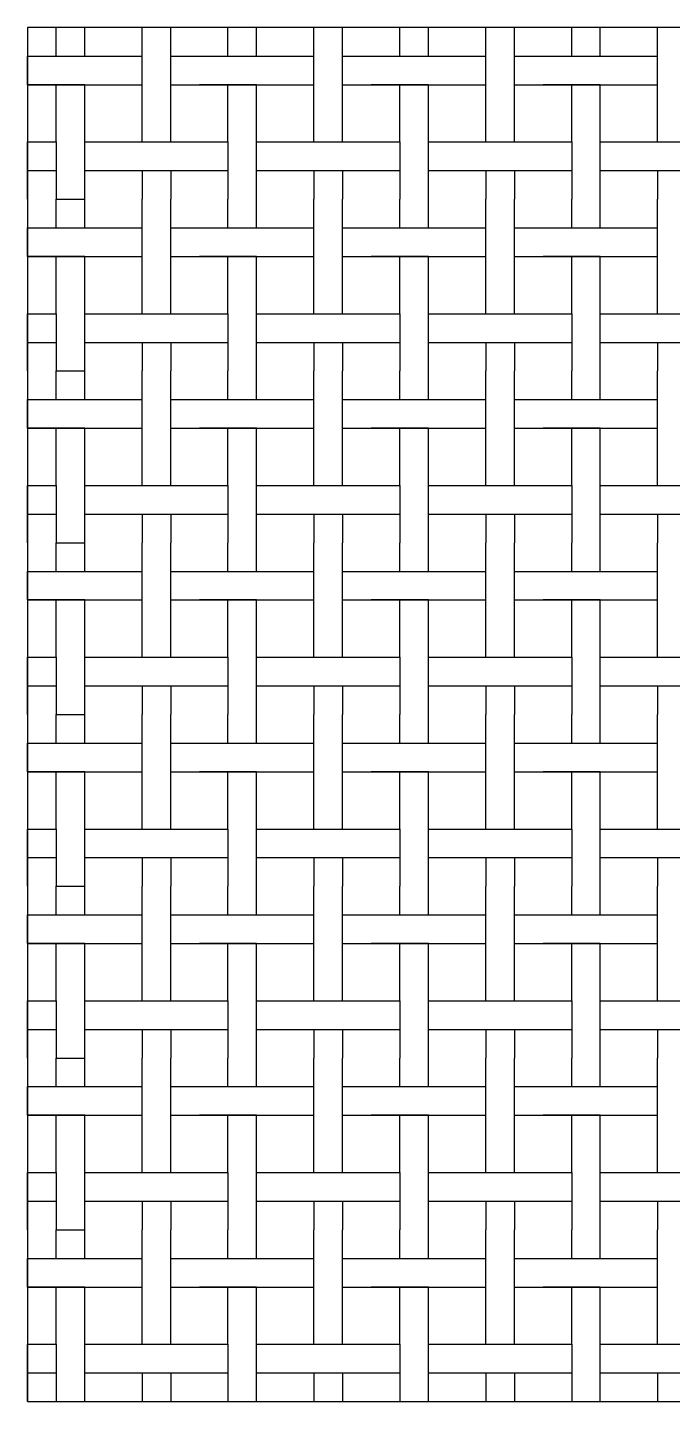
# Model space of a CAD drawing. Header units: inches. Extents: x 4.38 to 10.38, y 4.88 to 10.88.
# Drawn here: x 4.38 to 7.19, y 4.88 to 10.88 of the extents above; entities that cross this region are included whole.
import ezdxf

# ---------------------------------------------------------------- set-up
doc = ezdxf.new("R2010")
doc.units = ezdxf.units.IN
doc.header["$MEASUREMENT"] = 0
doc.layers.add('輪廓線', color=1, linetype='Continuous')

msp = doc.modelspace()

# ---------------------------------------------------------------- linework, layer by layer
at = {"layer": '輪廓線'}
for p, q in [((4.5, 10.75), (4.5, 10.875)), ((4.5, 10.75), (4.5, 10.875)), ((4.5, 10.75), (4.5, 10.875)), ((4.625, 10.75), (4.625, 10.875)), ((4.625, 10.75), (4.625, 10.875)), ((4.625, 10.75), (4.625, 10.875)), ((4.875, 10.375), (4.875, 10.875)), ((4.875, 10.375), (4.875, 10.875)), ((4.875, 10.375), (4.875, 10.875)), ((5, 10.375), (5, 10.875)), ((5, 10.375), (5, 10.875)), ((5, 10.375), (5, 10.875)), ((5.25, 10.75), (5.25, 10.875)), ((5.375, 10.75), (5.375, 10.875)), ((5.625, 10.375), (5.625, 10.875)), ((5.75, 10.375), (5.75, 10.875)), ((6, 10.75), (6, 10.875)), ((6.125, 10.75), (6.125, 10.875)), ((6.375, 10.375), (6.375, 10.875)), ((6.5, 10.375), (6.5, 10.875)), ((6.75, 10.75), (6.75, 10.875)), ((6.875, 10.75), (6.875, 10.875)), ((7.125, 10.375), (7.125, 10.875)), ((4.375, 10.625), (4.375, 10.75)), ((4.375, 10.75), (4.875, 10.75)), ((4.375, 10.75), (4.875, 10.75)), ((4.375, 10.75), (4.875, 10.75)), ((5, 10.75), (5.125, 10.75)), ((5, 10.75), (5.125, 10.75)), ((5, 10.75), (5.125, 10.75)), ((5.125, 10.75), (5.625, 10.75)), ((5.75, 10.75), (5.875, 10.75)), ((5.875, 10.75), (6.375, 10.75)), ((6.5, 10.75), (6.625, 10.75)), ((6.625, 10.75), (7.125, 10.75)), ((4.625, 10.625), (4.375, 10.625)), ((4.375, 10.625), (4.75, 10.625)), ((4.625, 10.625), (4.375, 10.625)), ((4.375, 10.625), (4.75, 10.625)), ((4.625, 10.625), (4.375, 10.625)), ((4.375, 10.625), (4.75, 10.625)), ((4.5, 10.375), (4.5, 10.625)), ((4.5, 10.375), (4.5, 10.625)), ((4.5, 10.375), (4.5, 10.625)), ((4.625, 10.125), (4.625, 10.625)), ((4.625, 10.125), (4.625, 10.625)), ((4.625, 10.125), (4.625, 10.625)), ((4.75, 10.625), (4.875, 10.625)), ((4.75, 10.625), (4.875, 10.625)), ((4.75, 10.625), (4.875, 10.625)), ((5, 10.625), (5.125, 10.625)), ((5, 10.625), (5.125, 10.625)), ((5, 10.625), (5.125, 10.625)), ((5.375, 10.625), (5.125, 10.625)), ((5.125, 10.625), (5.5, 10.625)), ((5.25, 10.375), (5.25, 10.625)), ((5.375, 10.125), (5.375, 10.625)), ((5.5, 10.625), (5.625, 10.625)), ((5.75, 10.625), (5.875, 10.625)), ((6.125, 10.625), (5.875, 10.625)), ((5.875, 10.625), (6.25, 10.625)), ((6, 10.375), (6, 10.625)), ((6.125, 10.125), (6.125, 10.625)), ((6.25, 10.625), (6.375, 10.625)), ((6.5, 10.625), (6.625, 10.625)), ((6.875, 10.625), (6.625, 10.625)), ((6.625, 10.625), (7, 10.625)), ((6.75, 10.375), (6.75, 10.625)), ((6.875, 10.125), (6.875, 10.625)), ((7, 10.625), (7.125, 10.625)), ((4.375, 10.25), (4.375, 10.375)), ((4.375, 10.375), (4.5, 10.375)), ((4.375, 10.375), (4.5, 10.375)), ((4.375, 10.375), (4.5, 10.375)), ((4.5, 10.375), (4.5, 10.125)), ((4.5, 10.375), (4.5, 10.125)), ((4.5, 10.375), (4.5, 10.125)), ((4.625, 10.375), (4.875, 10.375)), ((4.625, 10.375), (4.875, 10.375)), ((4.625, 10.375), (4.875, 10.375)), ((4.875, 10.375), (5, 10.375)), ((4.875, 10.375), (5, 10.375)), ((4.875, 10.375), (5, 10.375)), ((5, 10.375), (5.125, 10.375)), ((5, 10.375), (5.125, 10.375)), ((5, 10.375), (5.125, 10.375)), ((5.125, 10.375), (5.25, 10.375)), ((5.25, 10.375), (5.25, 10.125)), ((5.375, 10.375), (5.625, 10.375)), ((5.625, 10.375), (5.75, 10.375)), ((5.75, 10.375), (5.875, 10.375)), ((5.875, 10.375), (6, 10.375)), ((6, 10.375), (6, 10.125)), ((6.125, 10.375), (6.375, 10.375)), ((6.375, 10.375), (6.5, 10.375)), ((6.5, 10.375), (6.625, 10.375)), ((6.625, 10.375), (6.75, 10.375)), ((6.75, 10.375), (6.75, 10.125)), ((6.875, 10.375), (7.125, 10.375)), ((7.125, 10.375), (7.25, 10.375)), ((4.375, 10.125), (4.375, 10.25)), ((4.375, 10.25), (4.5, 10.25)), ((4.375, 10.25), (4.5, 10.25)), ((4.375, 10.25), (4.5, 10.25)), ((4.5, 10.25), (4.5, 10.125)), ((4.5, 10.25), (4.5, 10.125)), ((4.5, 10.25), (4.5, 10.125)), ((4.625, 10.25), (4.875, 10.25)), ((4.625, 10.25), (4.875, 10.25)), ((4.625, 10.25), (4.875, 10.25)), ((4.875, 10.25), (5.125, 10.25)), ((4.875, 10.25), (4.875, 10.125)), ((4.875, 10.25), (5.125, 10.25)), ((4.875, 10.25), (4.875, 10.125)), ((4.875, 10.25), (5.125, 10.25)), ((4.875, 10.25), (4.875, 10.125)), ((5, 10.25), (5, 10.125)), ((5, 10.25), (5, 10.125)), ((5, 10.25), (5, 10.125)), ((5.125, 10.25), (5.25, 10.25)), ((5.25, 10.25), (5.25, 10.125)), ((5.375, 10.25), (5.625, 10.25)), ((5.625, 10.25), (5.875, 10.25)), ((5.625, 10.25), (5.625, 10.125)), ((5.75, 10.25), (5.75, 10.125)), ((5.875, 10.25), (6, 10.25)), ((6, 10.25), (6, 10.125)), ((6.125, 10.25), (6.375, 10.25)), ((6.375, 10.25), (6.625, 10.25)), ((6.375, 10.25), (6.375, 10.125)), ((6.5, 10.25), (6.5, 10.125)), ((6.625, 10.25), (6.75, 10.25)), ((6.75, 10.25), (6.75, 10.125)), ((6.875, 10.25), (7.125, 10.25)), ((7.125, 10.25), (7.375, 10.25)), ((7.125, 10.25), (7.125, 10.125)), ((4.5, 10), (4.5, 10.125)), ((4.5, 10), (4.5, 10.125)), ((4.5, 10), (4.5, 10.125)), ((4.5, 10.125), (4.625, 10.125)), ((4.625, 10), (4.625, 10.125)), ((4.625, 10), (4.625, 10.125)), ((4.625, 10), (4.625, 10.125)), ((4.875, 9.625), (4.875, 10.125)), ((4.875, 9.625), (4.875, 10.125)), ((4.875, 9.625), (4.875, 10.125)), ((5, 9.625), (5, 10.125)), ((5, 9.625), (5, 10.125)), ((5, 9.625), (5, 10.125)), ((5.25, 10), (5.25, 10.125)), ((5.375, 10), (5.375, 10.125)), ((5.625, 9.625), (5.625, 10.125)), ((5.75, 9.625), (5.75, 10.125)), ((6, 10), (6, 10.125)), ((6.125, 10), (6.125, 10.125)), ((6.375, 9.625), (6.375, 10.125)), ((6.5, 9.625), (6.5, 10.125)), ((6.75, 10), (6.75, 10.125)), ((6.875, 10), (6.875, 10.125)), ((7.125, 9.625), (7.125, 10.125)), ((4.375, 9.875), (4.375, 10)), ((4.375, 10), (4.875, 10)), ((4.375, 10), (4.875, 10)), ((4.375, 10), (4.875, 10)), ((5, 10), (5.125, 10)), ((5, 10), (5.125, 10)), ((5, 10), (5.125, 10)), ((5.125, 10), (5.625, 10)), ((5.75, 10), (5.875, 10)), ((5.875, 10), (6.375, 10)), ((6.5, 10), (6.625, 10)), ((6.625, 10), (7.125, 10)), ((4.625, 9.875), (4.375, 9.875)), ((4.375, 9.875), (4.75, 9.875)), ((4.625, 9.875), (4.375, 9.875)), ((4.375, 9.875), (4.75, 9.875)), ((4.625, 9.875), (4.375, 9.875)), ((4.375, 9.875), (4.75, 9.875)), ((4.5, 9.625), (4.5, 9.875)), ((4.5, 9.625), (4.5, 9.875)), ((4.5, 9.625), (4.5, 9.875)), ((4.625, 9.375), (4.625, 9.875)), ((4.625, 9.375), (4.625, 9.875)), ((4.625, 9.375), (4.625, 9.875)), ((4.75, 9.875), (4.875, 9.875)), ((4.75, 9.875), (4.875, 9.875)), ((4.75, 9.875), (4.875, 9.875)), ((5, 9.875), (5.125, 9.875)), ((5, 9.875), (5.125, 9.875)), ((5, 9.875), (5.125, 9.875)), ((5.375, 9.875), (5.125, 9.875)), ((5.125, 9.875), (5.5, 9.875)), ((5.25, 9.625), (5.25, 9.875)), ((5.375, 9.375), (5.375, 9.875)), ((5.5, 9.875), (5.625, 9.875)), ((5.75, 9.875), (5.875, 9.875)), ((6.125, 9.875), (5.875, 9.875)), ((5.875, 9.875), (6.25, 9.875)), ((6, 9.625), (6, 9.875)), ((6.125, 9.375), (6.125, 9.875)), ((6.25, 9.875), (6.375, 9.875)), ((6.5, 9.875), (6.625, 9.875)), ((6.875, 9.875), (6.625, 9.875)), ((6.625, 9.875), (7, 9.875)), ((6.75, 9.625), (6.75, 9.875)), ((6.875, 9.375), (6.875, 9.875)), ((7, 9.875), (7.125, 9.875)), ((4.375, 9.5), (4.375, 9.625)), ((4.375, 9.625), (4.5, 9.625)), ((4.375, 9.625), (4.5, 9.625)), ((4.375, 9.625), (4.5, 9.625)), ((4.5, 9.625), (4.5, 9.375)), ((4.5, 9.625), (4.5, 9.375)), ((4.5, 9.625), (4.5, 9.375)), ((4.625, 9.625), (4.875, 9.625)), ((4.625, 9.625), (4.875, 9.625)), ((4.625, 9.625), (4.875, 9.625)), ((4.875, 9.625), (5, 9.625)), ((4.875, 9.625), (5, 9.625)), ((4.875, 9.625), (5, 9.625)), ((5, 9.625), (5.125, 9.625)), ((5, 9.625), (5.125, 9.625)), ((5, 9.625), (5.125, 9.625)), ((5.125, 9.625), (5.25, 9.625)), ((5.25, 9.625), (5.25, 9.375)), ((5.375, 9.625), (5.625, 9.625)), ((5.625, 9.625), (5.75, 9.625)), ((5.75, 9.625), (5.875, 9.625)), ((5.875, 9.625), (6, 9.625)), ((6, 9.625), (6, 9.375)), ((6.125, 9.625), (6.375, 9.625)), ((6.375, 9.625), (6.5, 9.625)), ((6.5, 9.625), (6.625, 9.625)), ((6.625, 9.625), (6.75, 9.625)), ((6.75, 9.625), (6.75, 9.375)), ((6.875, 9.625), (7.125, 9.625)), ((7.125, 9.625), (7.25, 9.625)), ((4.375, 9.375), (4.375, 9.5)), ((4.375, 9.5), (4.5, 9.5)), ((4.375, 9.5), (4.5, 9.5)), ((4.375, 9.5), (4.5, 9.5)), ((4.5, 9.5), (4.5, 9.375)), ((4.5, 9.5), (4.5, 9.375)), ((4.5, 9.5), (4.5, 9.375)), ((4.625, 9.5), (4.875, 9.5)), ((4.625, 9.5), (4.875, 9.5)), ((4.625, 9.5), (4.875, 9.5)), ((4.875, 9.5), (5.125, 9.5)), ((4.875, 9.5), (4.875, 9.375)), ((4.875, 9.5), (5.125, 9.5)), ((4.875, 9.5), (4.875, 9.375)), ((4.875, 9.5), (5.125, 9.5)), ((4.875, 9.5), (4.875, 9.375)), ((5, 9.5), (5, 9.375)), ((5, 9.5), (5, 9.375)), ((5, 9.5), (5, 9.375)), ((5.125, 9.5), (5.25, 9.5)), ((5.25, 9.5), (5.25, 9.375)), ((5.375, 9.5), (5.625, 9.5)), ((5.625, 9.5), (5.875, 9.5)), ((5.625, 9.5), (5.625, 9.375)), ((5.75, 9.5), (5.75, 9.375)), ((5.875, 9.5), (6, 9.5)), ((6, 9.5), (6, 9.375)), ((6.125, 9.5), (6.375, 9.5)), ((6.375, 9.5), (6.625, 9.5)), ((6.375, 9.5), (6.375, 9.375)), ((6.5, 9.5), (6.5, 9.375)), ((6.625, 9.5), (6.75, 9.5)), ((6.75, 9.5), (6.75, 9.375)), ((6.875, 9.5), (7.125, 9.5)), ((7.125, 9.5), (7.375, 9.5)), ((7.125, 9.5), (7.125, 9.375)), ((4.5, 9.25), (4.5, 9.375)), ((4.5, 9.25), (4.5, 9.375)), ((4.5, 9.25), (4.5, 9.375)), ((4.5, 9.375), (4.625, 9.375)), ((4.625, 9.25), (4.625, 9.375)), ((4.625, 9.25), (4.625, 9.375)), ((4.625, 9.25), (4.625, 9.375)), ((4.875, 8.875), (4.875, 9.375)), ((4.875, 8.875), (4.875, 9.375)), ((4.875, 8.875), (4.875, 9.375)), ((5, 8.875), (5, 9.375)), ((5, 8.875), (5, 9.375)), ((5, 8.875), (5, 9.375)), ((5.25, 9.25), (5.25, 9.375)), ((5.375, 9.25), (5.375, 9.375)), ((5.625, 8.875), (5.625, 9.375)), ((5.75, 8.875), (5.75, 9.375)), ((6, 9.25), (6, 9.375)), ((6.125, 9.25), (6.125, 9.375)), ((6.375, 8.875), (6.375, 9.375)), ((6.5, 8.875), (6.5, 9.375)), ((6.75, 9.25), (6.75, 9.375)), ((6.875, 9.25), (6.875, 9.375)), ((7.125, 8.875), (7.125, 9.375)), ((4.375, 9.125), (4.375, 9.25)), ((4.375, 9.25), (4.875, 9.25)), ((4.375, 9.25), (4.875, 9.25)), ((4.375, 9.25), (4.875, 9.25)), ((5, 9.25), (5.125, 9.25)), ((5, 9.25), (5.125, 9.25)), ((5, 9.25), (5.125, 9.25)), ((5.125, 9.25), (5.625, 9.25)), ((5.75, 9.25), (5.875, 9.25)), ((5.875, 9.25), (6.375, 9.25)), ((6.5, 9.25), (6.625, 9.25)), ((6.625, 9.25), (7.125, 9.25)), ((4.625, 9.125), (4.375, 9.125)), ((4.375, 9.125), (4.75, 9.125)), ((4.625, 9.125), (4.375, 9.125)), ((4.375, 9.125), (4.75, 9.125)), ((4.625, 9.125), (4.375, 9.125)), ((4.375, 9.125), (4.75, 9.125)), ((4.5, 8.875), (4.5, 9.125)), ((4.5, 8.875), (4.5, 9.125)), ((4.5, 8.875), (4.5, 9.125)), ((4.625, 8.625), (4.625, 9.125)), ((4.625, 8.625), (4.625, 9.125)), ((4.625, 8.625), (4.625, 9.125)), ((4.75, 9.125), (4.875, 9.125)), ((4.75, 9.125), (4.875, 9.125)), ((4.75, 9.125), (4.875, 9.125)), ((5, 9.125), (5.125, 9.125)), ((5, 9.125), (5.125, 9.125)), ((5, 9.125), (5.125, 9.125)), ((5.375, 9.125), (5.125, 9.125)), ((5.125, 9.125), (5.5, 9.125)), ((5.25, 8.875), (5.25, 9.125)), ((5.375, 8.625), (5.375, 9.125)), ((5.5, 9.125), (5.625, 9.125)), ((5.75, 9.125), (5.875, 9.125)), ((6.125, 9.125), (5.875, 9.125)), ((5.875, 9.125), (6.25, 9.125)), ((6, 8.875), (6, 9.125)), ((6.125, 8.625), (6.125, 9.125)), ((6.25, 9.125), (6.375, 9.125)), ((6.5, 9.125), (6.625, 9.125)), ((6.875, 9.125), (6.625, 9.125)), ((6.625, 9.125), (7, 9.125)), ((6.75, 8.875), (6.75, 9.125)), ((6.875, 8.625), (6.875, 9.125)), ((7, 9.125), (7.125, 9.125)), ((4.375, 8.75), (4.375, 8.875)), ((4.375, 8.875), (4.5, 8.875)), ((4.375, 8.875), (4.5, 8.875)), ((4.375, 8.875), (4.5, 8.875)), ((4.5, 8.875), (4.5, 8.625)), ((4.5, 8.875), (4.5, 8.625)), ((4.5, 8.875), (4.5, 8.625)), ((4.625, 8.875), (4.875, 8.875)), ((4.625, 8.875), (4.875, 8.875)), ((4.625, 8.875), (4.875, 8.875)), ((4.875, 8.875), (5, 8.875)), ((4.875, 8.875), (5, 8.875)), ((4.875, 8.875), (5, 8.875)), ((5, 8.875), (5.125, 8.875)), ((5, 8.875), (5.125, 8.875)), ((5, 8.875), (5.125, 8.875)), ((5.125, 8.875), (5.25, 8.875)), ((5.25, 8.875), (5.25, 8.625)), ((5.375, 8.875), (5.625, 8.875)), ((5.625, 8.875), (5.75, 8.875)), ((5.75, 8.875), (5.875, 8.875)), ((5.875, 8.875), (6, 8.875)), ((6, 8.875), (6, 8.625)), ((6.125, 8.875), (6.375, 8.875)), ((6.375, 8.875), (6.5, 8.875)), ((6.5, 8.875), (6.625, 8.875)), ((6.625, 8.875), (6.75, 8.875)), ((6.75, 8.875), (6.75, 8.625)), ((6.875, 8.875), (7.125, 8.875)), ((7.125, 8.875), (7.25, 8.875)), ((4.375, 8.625), (4.375, 8.75)), ((4.375, 8.75), (4.5, 8.75)), ((4.375, 8.75), (4.5, 8.75)), ((4.375, 8.75), (4.5, 8.75)), ((4.5, 8.75), (4.5, 8.625)), ((4.5, 8.75), (4.5, 8.625)), ((4.5, 8.75), (4.5, 8.625)), ((4.625, 8.75), (4.875, 8.75)), ((4.625, 8.75), (4.875, 8.75)), ((4.625, 8.75), (4.875, 8.75)), ((4.875, 8.75), (5.125, 8.75)), ((4.875, 8.75), (4.875, 8.625)), ((4.875, 8.75), (5.125, 8.75)), ((4.875, 8.75), (4.875, 8.625)), ((4.875, 8.75), (5.125, 8.75)), ((4.875, 8.75), (4.875, 8.625)), ((5, 8.75), (5, 8.625)), ((5, 8.75), (5, 8.625)), ((5, 8.75), (5, 8.625)), ((5.125, 8.75), (5.25, 8.75)), ((5.25, 8.75), (5.25, 8.625)), ((5.375, 8.75), (5.625, 8.75)), ((5.625, 8.75), (5.875, 8.75)), ((5.625, 8.75), (5.625, 8.625)), ((5.75, 8.75), (5.75, 8.625)), ((5.875, 8.75), (6, 8.75)), ((6, 8.75), (6, 8.625)), ((6.125, 8.75), (6.375, 8.75)), ((6.375, 8.75), (6.625, 8.75)), ((6.375, 8.75), (6.375, 8.625)), ((6.5, 8.75), (6.5, 8.625)), ((6.625, 8.75), (6.75, 8.75)), ((6.75, 8.75), (6.75, 8.625)), ((6.875, 8.75), (7.125, 8.75)), ((7.125, 8.75), (7.375, 8.75)), ((7.125, 8.75), (7.125, 8.625)), ((4.5, 8.5), (4.5, 8.625)), ((4.5, 8.5), (4.5, 8.625)), ((4.5, 8.5), (4.5, 8.625)), ((4.5, 8.625), (4.625, 8.625)), ((4.625, 8.5), (4.625, 8.625)), ((4.625, 8.5), (4.625, 8.625)), ((4.625, 8.5), (4.625, 8.625)), ((4.875, 8.125), (4.875, 8.625)), ((4.875, 8.125), (4.875, 8.625)), ((4.875, 8.125), (4.875, 8.625)), ((5, 8.125), (5, 8.625)), ((5, 8.125), (5, 8.625)), ((5, 8.125), (5, 8.625)), ((5.25, 8.5), (5.25, 8.625)), ((5.375, 8.5), (5.375, 8.625)), ((5.625, 8.125), (5.625, 8.625)), ((5.75, 8.125), (5.75, 8.625)), ((6, 8.5), (6, 8.625)), ((6.125, 8.5), (6.125, 8.625)), ((6.375, 8.125), (6.375, 8.625)), ((6.5, 8.125), (6.5, 8.625)), ((6.75, 8.5), (6.75, 8.625)), ((6.875, 8.5), (6.875, 8.625)), ((7.125, 8.125), (7.125, 8.625)), ((4.375, 8.375), (4.375, 8.5)), ((4.375, 8.5), (4.875, 8.5)), ((4.375, 8.5), (4.875, 8.5)), ((4.375, 8.5), (4.875, 8.5)), ((5, 8.5), (5.125, 8.5)), ((5, 8.5), (5.125, 8.5)), ((5, 8.5), (5.125, 8.5)), ((5.125, 8.5), (5.625, 8.5)), ((5.75, 8.5), (5.875, 8.5)), ((5.875, 8.5), (6.375, 8.5)), ((6.5, 8.5), (6.625, 8.5)), ((6.625, 8.5), (7.125, 8.5)), ((4.625, 8.375), (4.375, 8.375)), ((4.375, 8.375), (4.75, 8.375)), ((4.625, 8.375), (4.375, 8.375)), ((4.375, 8.375), (4.75, 8.375)), ((4.625, 8.375), (4.375, 8.375)), ((4.375, 8.375), (4.75, 8.375)), ((4.5, 8.125), (4.5, 8.375)), ((4.5, 8.125), (4.5, 8.375)), ((4.5, 8.125), (4.5, 8.375)), ((4.625, 7.875), (4.625, 8.375)), ((4.625, 7.875), (4.625, 8.375)), ((4.625, 7.875), (4.625, 8.375)), ((4.75, 8.375), (4.875, 8.375)), ((4.75, 8.375), (4.875, 8.375)), ((4.75, 8.375), (4.875, 8.375)), ((5, 8.375), (5.125, 8.375)), ((5, 8.375), (5.125, 8.375)), ((5, 8.375), (5.125, 8.375)), ((5.375, 8.375), (5.125, 8.375)), ((5.125, 8.375), (5.5, 8.375)), ((5.25, 8.125), (5.25, 8.375)), ((5.375, 7.875), (5.375, 8.375)), ((5.5, 8.375), (5.625, 8.375)), ((5.75, 8.375), (5.875, 8.375)), ((6.125, 8.375), (5.875, 8.375)), ((5.875, 8.375), (6.25, 8.375)), ((6, 8.125), (6, 8.375)), ((6.125, 7.875), (6.125, 8.375)), ((6.25, 8.375), (6.375, 8.375)), ((6.5, 8.375), (6.625, 8.375)), ((6.875, 8.375), (6.625, 8.375)), ((6.625, 8.375), (7, 8.375)), ((6.75, 8.125), (6.75, 8.375)), ((6.875, 7.875), (6.875, 8.375)), ((7, 8.375), (7.125, 8.375)), ((4.375, 8), (4.375, 8.125)), ((4.375, 8.125), (4.5, 8.125)), ((4.375, 8.125), (4.5, 8.125)), ((4.375, 8.125), (4.5, 8.125)), ((4.5, 8.125), (4.5, 7.875)), ((4.5, 8.125), (4.5, 7.875)), ((4.5, 8.125), (4.5, 7.875)), ((4.625, 8.125), (4.875, 8.125)), ((4.625, 8.125), (4.875, 8.125)), ((4.625, 8.125), (4.875, 8.125)), ((4.875, 8.125), (5, 8.125)), ((4.875, 8.125), (5, 8.125)), ((4.875, 8.125), (5, 8.125)), ((5, 8.125), (5.125, 8.125)), ((5, 8.125), (5.125, 8.125)), ((5, 8.125), (5.125, 8.125)), ((5.125, 8.125), (5.25, 8.125)), ((5.25, 8.125), (5.25, 7.875)), ((5.375, 8.125), (5.625, 8.125)), ((5.625, 8.125), (5.75, 8.125)), ((5.75, 8.125), (5.875, 8.125)), ((5.875, 8.125), (6, 8.125)), ((6, 8.125), (6, 7.875)), ((6.125, 8.125), (6.375, 8.125)), ((6.375, 8.125), (6.5, 8.125)), ((6.5, 8.125), (6.625, 8.125)), ((6.625, 8.125), (6.75, 8.125)), ((6.75, 8.125), (6.75, 7.875)), ((6.875, 8.125), (7.125, 8.125)), ((7.125, 8.125), (7.25, 8.125)), ((4.375, 7.875), (4.375, 8)), ((4.375, 8), (4.5, 8)), ((4.375, 8), (4.5, 8)), ((4.375, 8), (4.5, 8)), ((4.5, 8), (4.5, 7.875)), ((4.5, 8), (4.5, 7.875)), ((4.5, 8), (4.5, 7.875)), ((4.625, 8), (4.875, 8)), ((4.625, 8), (4.875, 8)), ((4.625, 8), (4.875, 8)), ((4.875, 8), (5.125, 8)), ((4.875, 8), (4.875, 7.875)), ((4.875, 8), (5.125, 8)), ((4.875, 8), (4.875, 7.875)), ((4.875, 8), (5.125, 8)), ((4.875, 8), (4.875, 7.875)), ((5, 8), (5, 7.875)), ((5, 8), (5, 7.875)), ((5, 8), (5, 7.875)), ((5.125, 8), (5.25, 8)), ((5.25, 8), (5.25, 7.875)), ((5.375, 8), (5.625, 8)), ((5.625, 8), (5.875, 8)), ((5.625, 8), (5.625, 7.875)), ((5.75, 8), (5.75, 7.875)), ((5.875, 8), (6, 8)), ((6, 8), (6, 7.875)), ((6.125, 8), (6.375, 8)), ((6.375, 8), (6.625, 8)), ((6.375, 8), (6.375, 7.875)), ((6.5, 8), (6.5, 7.875)), ((6.625, 8), (6.75, 8)), ((6.75, 8), (6.75, 7.875)), ((6.875, 8), (7.125, 8)), ((7.125, 8), (7.375, 8)), ((7.125, 8), (7.125, 7.875)), ((4.5, 7.75), (4.5, 7.875)), ((4.5, 7.75), (4.5, 7.875)), ((4.5, 7.75), (4.5, 7.875)), ((4.5, 7.875), (4.625, 7.875)), ((4.625, 7.75), (4.625, 7.875)), ((4.625, 7.75), (4.625, 7.875)), ((4.625, 7.75), (4.625, 7.875)), ((4.875, 7.375), (4.875, 7.875)), ((4.875, 7.375), (4.875, 7.875)), ((4.875, 7.375), (4.875, 7.875)), ((5, 7.375), (5, 7.875)), ((5, 7.375), (5, 7.875)), ((5, 7.375), (5, 7.875)), ((5.25, 7.75), (5.25, 7.875)), ((5.375, 7.75), (5.375, 7.875)), ((5.625, 7.375), (5.625, 7.875)), ((5.75, 7.375), (5.75, 7.875)), ((6, 7.75), (6, 7.875)), ((6.125, 7.75), (6.125, 7.875)), ((6.375, 7.375), (6.375, 7.875)), ((6.5, 7.375), (6.5, 7.875)), ((6.75, 7.75), (6.75, 7.875)), ((6.875, 7.75), (6.875, 7.875)), ((7.125, 7.375), (7.125, 7.875)), ((4.375, 7.625), (4.375, 7.75)), ((4.375, 7.75), (4.875, 7.75)), ((4.375, 7.75), (4.875, 7.75)), ((4.375, 7.75), (4.875, 7.75)), ((5, 7.75), (5.125, 7.75)), ((5, 7.75), (5.125, 7.75)), ((5, 7.75), (5.125, 7.75)), ((5.125, 7.75), (5.625, 7.75)), ((5.75, 7.75), (5.875, 7.75)), ((5.875, 7.75), (6.375, 7.75)), ((6.5, 7.75), (6.625, 7.75)), ((6.625, 7.75), (7.125, 7.75)), ((4.625, 7.625), (4.375, 7.625)), ((4.375, 7.625), (4.75, 7.625)), ((4.625, 7.625), (4.375, 7.625)), ((4.375, 7.625), (4.75, 7.625)), ((4.625, 7.625), (4.375, 7.625)), ((4.375, 7.625), (4.75, 7.625)), ((4.5, 7.375), (4.5, 7.625)), ((4.5, 7.375), (4.5, 7.625)), ((4.5, 7.375), (4.5, 7.625)), ((4.625, 7.125), (4.625, 7.625)), ((4.625, 7.125), (4.625, 7.625)), ((4.625, 7.125), (4.625, 7.625)), ((4.75, 7.625), (4.875, 7.625)), ((4.75, 7.625), (4.875, 7.625)), ((4.75, 7.625), (4.875, 7.625)), ((5, 7.625), (5.125, 7.625)), ((5, 7.625), (5.125, 7.625)), ((5, 7.625), (5.125, 7.625)), ((5.375, 7.625), (5.125, 7.625)), ((5.125, 7.625), (5.5, 7.625)), ((5.25, 7.375), (5.25, 7.625)), ((5.375, 7.125), (5.375, 7.625)), ((5.5, 7.625), (5.625, 7.625)), ((5.75, 7.625), (5.875, 7.625)), ((6.125, 7.625), (5.875, 7.625)), ((5.875, 7.625), (6.25, 7.625)), ((6, 7.375), (6, 7.625)), ((6.125, 7.125), (6.125, 7.625)), ((6.25, 7.625), (6.375, 7.625)), ((6.5, 7.625), (6.625, 7.625)), ((6.875, 7.625), (6.625, 7.625)), ((6.625, 7.625), (7, 7.625)), ((6.75, 7.375), (6.75, 7.625)), ((6.875, 7.125), (6.875, 7.625)), ((7, 7.625), (7.125, 7.625)), ((4.375, 7.25), (4.375, 7.375)), ((4.375, 7.375), (4.5, 7.375)), ((4.375, 7.375), (4.5, 7.375)), ((4.375, 7.375), (4.5, 7.375)), ((4.5, 7.375), (4.5, 7.125)), ((4.5, 7.375), (4.5, 7.125)), ((4.5, 7.375), (4.5, 7.125)), ((4.625, 7.375), (4.875, 7.375)), ((4.625, 7.375), (4.875, 7.375)), ((4.625, 7.375), (4.875, 7.375)), ((4.875, 7.375), (5, 7.375)), ((4.875, 7.375), (5, 7.375)), ((4.875, 7.375), (5, 7.375)), ((5, 7.375), (5.125, 7.375)), ((5, 7.375), (5.125, 7.375)), ((5, 7.375), (5.125, 7.375)), ((5.125, 7.375), (5.25, 7.375)), ((5.25, 7.375), (5.25, 7.125)), ((5.375, 7.375), (5.625, 7.375)), ((5.625, 7.375), (5.75, 7.375)), ((5.75, 7.375), (5.875, 7.375)), ((5.875, 7.375), (6, 7.375)), ((6, 7.375), (6, 7.125)), ((6.125, 7.375), (6.375, 7.375)), ((6.375, 7.375), (6.5, 7.375)), ((6.5, 7.375), (6.625, 7.375)), ((6.625, 7.375), (6.75, 7.375)), ((6.75, 7.375), (6.75, 7.125)), ((6.875, 7.375), (7.125, 7.375)), ((7.125, 7.375), (7.25, 7.375)), ((4.375, 7.125), (4.375, 7.25)), ((4.375, 7.25), (4.5, 7.25)), ((4.375, 7.25), (4.5, 7.25)), ((4.375, 7.25), (4.5, 7.25)), ((4.5, 7.25), (4.5, 7.125)), ((4.5, 7.25), (4.5, 7.125)), ((4.5, 7.25), (4.5, 7.125)), ((4.625, 7.25), (4.875, 7.25)), ((4.625, 7.25), (4.875, 7.25)), ((4.625, 7.25), (4.875, 7.25)), ((4.875, 7.25), (5.125, 7.25)), ((4.875, 7.25), (4.875, 7.125)), ((4.875, 7.25), (5.125, 7.25)), ((4.875, 7.25), (4.875, 7.125)), ((4.875, 7.25), (5.125, 7.25)), ((4.875, 7.25), (4.875, 7.125)), ((5, 7.25), (5, 7.125)), ((5, 7.25), (5, 7.125)), ((5, 7.25), (5, 7.125)), ((5.125, 7.25), (5.25, 7.25)), ((5.25, 7.25), (5.25, 7.125)), ((5.375, 7.25), (5.625, 7.25)), ((5.625, 7.25), (5.875, 7.25)), ((5.625, 7.25), (5.625, 7.125)), ((5.75, 7.25), (5.75, 7.125)), ((5.875, 7.25), (6, 7.25)), ((6, 7.25), (6, 7.125)), ((6.125, 7.25), (6.375, 7.25)), ((6.375, 7.25), (6.625, 7.25)), ((6.375, 7.25), (6.375, 7.125)), ((6.5, 7.25), (6.5, 7.125)), ((6.625, 7.25), (6.75, 7.25)), ((6.75, 7.25), (6.75, 7.125)), ((6.875, 7.25), (7.125, 7.25)), ((7.125, 7.25), (7.375, 7.25)), ((7.125, 7.25), (7.125, 7.125)), ((4.5, 7), (4.5, 7.125)), ((4.5, 7), (4.5, 7.125)), ((4.5, 7), (4.5, 7.125)), ((4.5, 7.125), (4.625, 7.125)), ((4.625, 7), (4.625, 7.125)), ((4.625, 7), (4.625, 7.125)), ((4.625, 7), (4.625, 7.125)), ((4.875, 6.625), (4.875, 7.125)), ((4.875, 6.625), (4.875, 7.125)), ((4.875, 6.625), (4.875, 7.125)), ((5, 6.625), (5, 7.125)), ((5, 6.625), (5, 7.125)), ((5, 6.625), (5, 7.125)), ((5.25, 7), (5.25, 7.125)), ((5.375, 7), (5.375, 7.125)), ((5.625, 6.625), (5.625, 7.125)), ((5.75, 6.625), (5.75, 7.125)), ((6, 7), (6, 7.125)), ((6.125, 7), (6.125, 7.125)), ((6.375, 6.625), (6.375, 7.125)), ((6.5, 6.625), (6.5, 7.125)), ((6.75, 7), (6.75, 7.125)), ((6.875, 7), (6.875, 7.125)), ((7.125, 6.625), (7.125, 7.125)), ((4.375, 6.875), (4.375, 7)), ((4.375, 7), (4.875, 7)), ((4.375, 7), (4.875, 7)), ((4.375, 7), (4.875, 7)), ((5, 7), (5.125, 7)), ((5, 7), (5.125, 7)), ((5, 7), (5.125, 7)), ((5.125, 7), (5.625, 7)), ((5.75, 7), (5.875, 7)), ((5.875, 7), (6.375, 7)), ((6.5, 7), (6.625, 7)), ((6.625, 7), (7.125, 7)), ((4.625, 6.875), (4.375, 6.875)), ((4.375, 6.875), (4.75, 6.875)), ((4.625, 6.875), (4.375, 6.875)), ((4.375, 6.875), (4.75, 6.875)), ((4.625, 6.875), (4.375, 6.875)), ((4.375, 6.875), (4.75, 6.875)), ((4.5, 6.625), (4.5, 6.875)), ((4.5, 6.625), (4.5, 6.875)), ((4.5, 6.625), (4.5, 6.875)), ((4.625, 6.375), (4.625, 6.875)), ((4.625, 6.375), (4.625, 6.875)), ((4.625, 6.375), (4.625, 6.875)), ((4.75, 6.875), (4.875, 6.875)), ((4.75, 6.875), (4.875, 6.875)), ((4.75, 6.875), (4.875, 6.875)), ((5, 6.875), (5.125, 6.875)), ((5, 6.875), (5.125, 6.875)), ((5, 6.875), (5.125, 6.875)), ((5.375, 6.875), (5.125, 6.875)), ((5.125, 6.875), (5.5, 6.875)), ((5.25, 6.625), (5.25, 6.875)), ((5.375, 6.375), (5.375, 6.875)), ((5.5, 6.875), (5.625, 6.875)), ((5.75, 6.875), (5.875, 6.875)), ((6.125, 6.875), (5.875, 6.875)), ((5.875, 6.875), (6.25, 6.875)), ((6, 6.625), (6, 6.875)), ((6.125, 6.375), (6.125, 6.875)), ((6.25, 6.875), (6.375, 6.875)), ((6.5, 6.875), (6.625, 6.875)), ((6.875, 6.875), (6.625, 6.875)), ((6.625, 6.875), (7, 6.875)), ((6.75, 6.625), (6.75, 6.875)), ((6.875, 6.375), (6.875, 6.875)), ((7, 6.875), (7.125, 6.875)), ((4.375, 6.5), (4.375, 6.625)), ((4.375, 6.625), (4.5, 6.625)), ((4.375, 6.625), (4.5, 6.625)), ((4.375, 6.625), (4.5, 6.625)), ((4.5, 6.625), (4.5, 6.375)), ((4.5, 6.625), (4.5, 6.375)), ((4.5, 6.625), (4.5, 6.375)), ((4.625, 6.625), (4.875, 6.625)), ((4.625, 6.625), (4.875, 6.625)), ((4.625, 6.625), (4.875, 6.625)), ((4.875, 6.625), (5, 6.625)), ((4.875, 6.625), (5, 6.625)), ((4.875, 6.625), (5, 6.625)), ((5, 6.625), (5.125, 6.625)), ((5, 6.625), (5.125, 6.625)), ((5, 6.625), (5.125, 6.625)), ((5.125, 6.625), (5.25, 6.625)), ((5.25, 6.625), (5.25, 6.375)), ((5.375, 6.625), (5.625, 6.625)), ((5.625, 6.625), (5.75, 6.625)), ((5.75, 6.625), (5.875, 6.625)), ((5.875, 6.625), (6, 6.625)), ((6, 6.625), (6, 6.375)), ((6.125, 6.625), (6.375, 6.625)), ((6.375, 6.625), (6.5, 6.625)), ((6.5, 6.625), (6.625, 6.625)), ((6.625, 6.625), (6.75, 6.625)), ((6.75, 6.625), (6.75, 6.375)), ((6.875, 6.625), (7.125, 6.625)), ((7.125, 6.625), (7.25, 6.625)), ((4.375, 6.375), (4.375, 6.5)), ((4.375, 6.5), (4.5, 6.5)), ((4.375, 6.5), (4.5, 6.5)), ((4.375, 6.5), (4.5, 6.5)), ((4.5, 6.5), (4.5, 6.375)), ((4.5, 6.5), (4.5, 6.375)), ((4.5, 6.5), (4.5, 6.375)), ((4.625, 6.5), (4.875, 6.5)), ((4.625, 6.5), (4.875, 6.5)), ((4.625, 6.5), (4.875, 6.5)), ((4.875, 6.5), (5.125, 6.5)), ((4.875, 6.5), (4.875, 6.375)), ((4.875, 6.5), (5.125, 6.5)), ((4.875, 6.5), (4.875, 6.375)), ((4.875, 6.5), (5.125, 6.5)), ((4.875, 6.5), (4.875, 6.375)), ((5, 6.5), (5, 6.375)), ((5, 6.5), (5, 6.375)), ((5, 6.5), (5, 6.375)), ((5.125, 6.5), (5.25, 6.5)), ((5.25, 6.5), (5.25, 6.375)), ((5.375, 6.5), (5.625, 6.5)), ((5.625, 6.5), (5.875, 6.5)), ((5.625, 6.5), (5.625, 6.375)), ((5.75, 6.5), (5.75, 6.375)), ((5.875, 6.5), (6, 6.5)), ((6, 6.5), (6, 6.375)), ((6.125, 6.5), (6.375, 6.5)), ((6.375, 6.5), (6.625, 6.5)), ((6.375, 6.5), (6.375, 6.375)), ((6.5, 6.5), (6.5, 6.375)), ((6.625, 6.5), (6.75, 6.5)), ((6.75, 6.5), (6.75, 6.375)), ((6.875, 6.5), (7.125, 6.5)), ((7.125, 6.5), (7.375, 6.5)), ((7.125, 6.5), (7.125, 6.375)), ((4.5, 6.25), (4.5, 6.375)), ((4.5, 6.25), (4.5, 6.375)), ((4.5, 6.25), (4.5, 6.375)), ((4.5, 6.375), (4.625, 6.375)), ((4.625, 6.25), (4.625, 6.375)), ((4.625, 6.25), (4.625, 6.375)), ((4.625, 6.25), (4.625, 6.375)), ((4.875, 5.875), (4.875, 6.375)), ((4.875, 5.875), (4.875, 6.375)), ((4.875, 5.875), (4.875, 6.375)), ((5, 5.875), (5, 6.375)), ((5, 5.875), (5, 6.375)), ((5, 5.875), (5, 6.375)), ((5.25, 6.25), (5.25, 6.375)), ((5.375, 6.25), (5.375, 6.375)), ((5.625, 5.875), (5.625, 6.375)), ((5.75, 5.875), (5.75, 6.375)), ((6, 6.25), (6, 6.375)), ((6.125, 6.25), (6.125, 6.375)), ((6.375, 5.875), (6.375, 6.375)), ((6.5, 5.875), (6.5, 6.375)), ((6.75, 6.25), (6.75, 6.375)), ((6.875, 6.25), (6.875, 6.375)), ((7.125, 5.875), (7.125, 6.375)), ((4.375, 6.125), (4.375, 6.25)), ((4.375, 6.25), (4.875, 6.25)), ((4.375, 6.25), (4.875, 6.25)), ((4.375, 6.25), (4.875, 6.25)), ((5, 6.25), (5.125, 6.25)), ((5, 6.25), (5.125, 6.25)), ((5, 6.25), (5.125, 6.25)), ((5.125, 6.25), (5.625, 6.25)), ((5.75, 6.25), (5.875, 6.25)), ((5.875, 6.25), (6.375, 6.25)), ((6.5, 6.25), (6.625, 6.25)), ((6.625, 6.25), (7.125, 6.25)), ((4.625, 6.125), (4.375, 6.125)), ((4.375, 6.125), (4.75, 6.125)), ((4.625, 6.125), (4.375, 6.125)), ((4.375, 6.125), (4.75, 6.125)), ((4.625, 6.125), (4.375, 6.125)), ((4.375, 6.125), (4.75, 6.125)), ((4.5, 5.875), (4.5, 6.125)), ((4.5, 5.875), (4.5, 6.125)), ((4.5, 5.875), (4.5, 6.125)), ((4.625, 5.625), (4.625, 6.125)), ((4.625, 5.625), (4.625, 6.125)), ((4.625, 5.625), (4.625, 6.125)), ((4.75, 6.125), (4.875, 6.125)), ((4.75, 6.125), (4.875, 6.125)), ((4.75, 6.125), (4.875, 6.125)), ((5, 6.125), (5.125, 6.125)), ((5, 6.125), (5.125, 6.125)), ((5, 6.125), (5.125, 6.125)), ((5.375, 6.125), (5.125, 6.125)), ((5.125, 6.125), (5.5, 6.125)), ((5.25, 5.875), (5.25, 6.125)), ((5.375, 5.625), (5.375, 6.125)), ((5.5, 6.125), (5.625, 6.125)), ((5.75, 6.125), (5.875, 6.125)), ((6.125, 6.125), (5.875, 6.125)), ((5.875, 6.125), (6.25, 6.125)), ((6, 5.875), (6, 6.125)), ((6.125, 5.625), (6.125, 6.125)), ((6.25, 6.125), (6.375, 6.125)), ((6.5, 6.125), (6.625, 6.125)), ((6.875, 6.125), (6.625, 6.125)), ((6.625, 6.125), (7, 6.125)), ((6.75, 5.875), (6.75, 6.125)), ((6.875, 5.625), (6.875, 6.125)), ((7, 6.125), (7.125, 6.125)), ((4.375, 5.75), (4.375, 5.875)), ((4.375, 5.875), (4.5, 5.875)), ((4.375, 5.875), (4.5, 5.875)), ((4.375, 5.875), (4.5, 5.875)), ((4.5, 5.875), (4.5, 5.625)), ((4.5, 5.875), (4.5, 5.625)), ((4.5, 5.875), (4.5, 5.625)), ((4.625, 5.875), (4.875, 5.875)), ((4.625, 5.875), (4.875, 5.875)), ((4.625, 5.875), (4.875, 5.875)), ((4.875, 5.875), (5, 5.875)), ((4.875, 5.875), (5, 5.875)), ((4.875, 5.875), (5, 5.875)), ((5, 5.875), (5.125, 5.875)), ((5, 5.875), (5.125, 5.875)), ((5, 5.875), (5.125, 5.875)), ((5.125, 5.875), (5.25, 5.875)), ((5.25, 5.875), (5.25, 5.625)), ((5.375, 5.875), (5.625, 5.875)), ((5.625, 5.875), (5.75, 5.875)), ((5.75, 5.875), (5.875, 5.875)), ((5.875, 5.875), (6, 5.875)), ((6, 5.875), (6, 5.625)), ((6.125, 5.875), (6.375, 5.875)), ((6.375, 5.875), (6.5, 5.875)), ((6.5, 5.875), (6.625, 5.875)), ((6.625, 5.875), (6.75, 5.875)), ((6.75, 5.875), (6.75, 5.625)), ((6.875, 5.875), (7.125, 5.875)), ((7.125, 5.875), (7.25, 5.875)), ((4.375, 5.625), (4.375, 5.75)), ((4.375, 5.75), (4.5, 5.75)), ((4.375, 5.75), (4.5, 5.75)), ((4.375, 5.75), (4.5, 5.75)), ((4.5, 5.75), (4.5, 5.625)), ((4.5, 5.75), (4.5, 5.625)), ((4.5, 5.75), (4.5, 5.625)), ((4.625, 5.75), (4.875, 5.75)), ((4.625, 5.75), (4.875, 5.75)), ((4.625, 5.75), (4.875, 5.75)), ((4.875, 5.75), (5.125, 5.75)), ((4.875, 5.75), (4.875, 5.625)), ((4.875, 5.75), (5.125, 5.75)), ((4.875, 5.75), (4.875, 5.625)), ((4.875, 5.75), (5.125, 5.75)), ((4.875, 5.75), (4.875, 5.625)), ((5, 5.75), (5, 5.625)), ((5, 5.75), (5, 5.625)), ((5, 5.75), (5, 5.625)), ((5.125, 5.75), (5.25, 5.75)), ((5.25, 5.75), (5.25, 5.625)), ((5.375, 5.75), (5.625, 5.75)), ((5.625, 5.75), (5.875, 5.75)), ((5.625, 5.75), (5.625, 5.625)), ((5.75, 5.75), (5.75, 5.625)), ((5.875, 5.75), (6, 5.75)), ((6, 5.75), (6, 5.625)), ((6.125, 5.75), (6.375, 5.75)), ((6.375, 5.75), (6.625, 5.75)), ((6.375, 5.75), (6.375, 5.625)), ((6.5, 5.75), (6.5, 5.625)), ((6.625, 5.75), (6.75, 5.75)), ((6.75, 5.75), (6.75, 5.625)), ((6.875, 5.75), (7.125, 5.75)), ((7.125, 5.75), (7.375, 5.75)), ((7.125, 5.75), (7.125, 5.625)), ((4.5, 5.5), (4.5, 5.625)), ((4.5, 5.5), (4.5, 5.625)), ((4.5, 5.5), (4.5, 5.625)), ((4.5, 5.625), (4.625, 5.625)), ((4.625, 5.5), (4.625, 5.625)), ((4.625, 5.5), (4.625, 5.625)), ((4.625, 5.5), (4.625, 5.625)), ((4.875, 5.125), (4.875, 5.625)), ((4.875, 5.125), (4.875, 5.625)), ((4.875, 5.125), (4.875, 5.625)), ((5, 5.125), (5, 5.625)), ((5, 5.125), (5, 5.625)), ((5, 5.125), (5, 5.625)), ((5.25, 5.5), (5.25, 5.625)), ((5.375, 5.5), (5.375, 5.625)), ((5.625, 5.125), (5.625, 5.625)), ((5.75, 5.125), (5.75, 5.625)), ((6, 5.5), (6, 5.625)), ((6.125, 5.5), (6.125, 5.625)), ((6.375, 5.125), (6.375, 5.625)), ((6.5, 5.125), (6.5, 5.625)), ((6.75, 5.5), (6.75, 5.625)), ((6.875, 5.5), (6.875, 5.625)), ((7.125, 5.125), (7.125, 5.625)), ((4.375, 5.375), (4.375, 5.5)), ((4.375, 5.5), (4.875, 5.5)), ((4.375, 5.5), (4.875, 5.5)), ((4.375, 5.5), (4.875, 5.5)), ((5, 5.5), (5.125, 5.5)), ((5, 5.5), (5.125, 5.5)), ((5, 5.5), (5.125, 5.5)), ((5.125, 5.5), (5.625, 5.5)), ((5.75, 5.5), (5.875, 5.5)), ((5.875, 5.5), (6.375, 5.5)), ((6.5, 5.5), (6.625, 5.5)), ((6.625, 5.5), (7.125, 5.5)), ((4.625, 5.375), (4.375, 5.375)), ((4.375, 5.375), (4.75, 5.375)), ((4.625, 5.375), (4.375, 5.375)), ((4.375, 5.375), (4.75, 5.375)), ((4.625, 5.375), (4.375, 5.375)), ((4.375, 5.375), (4.75, 5.375)), ((4.5, 5.125), (4.5, 5.375)), ((4.5, 5.125), (4.5, 5.375)), ((4.5, 5.125), (4.5, 5.375)), ((4.625, 4.875), (4.625, 5.375)), ((4.625, 4.875), (4.625, 5.375)), ((4.625, 4.875), (4.625, 5.375)), ((4.75, 5.375), (4.875, 5.375)), ((4.75, 5.375), (4.875, 5.375)), ((4.75, 5.375), (4.875, 5.375)), ((5, 5.375), (5.125, 5.375)), ((5, 5.375), (5.125, 5.375)), ((5, 5.375), (5.125, 5.375)), ((5.375, 5.375), (5.125, 5.375)), ((5.125, 5.375), (5.5, 5.375)), ((5.25, 5.125), (5.25, 5.375)), ((5.375, 4.875), (5.375, 5.375)), ((5.5, 5.375), (5.625, 5.375)), ((5.75, 5.375), (5.875, 5.375)), ((6.125, 5.375), (5.875, 5.375)), ((5.875, 5.375), (6.25, 5.375)), ((6, 5.125), (6, 5.375)), ((6.125, 4.875), (6.125, 5.375)), ((6.25, 5.375), (6.375, 5.375)), ((6.5, 5.375), (6.625, 5.375)), ((6.875, 5.375), (6.625, 5.375)), ((6.625, 5.375), (7, 5.375)), ((6.75, 5.125), (6.75, 5.375)), ((6.875, 4.875), (6.875, 5.375)), ((7, 5.375), (7.125, 5.375)), ((4.375, 5), (4.375, 5.125)), ((4.375, 5.125), (4.5, 5.125)), ((4.375, 5.125), (4.5, 5.125)), ((4.375, 5.125), (4.5, 5.125)), ((4.5, 5.125), (4.5, 4.875)), ((4.5, 5.125), (4.5, 4.875)), ((4.5, 5.125), (4.5, 4.875)), ((4.625, 5.125), (4.875, 5.125)), ((4.625, 5.125), (4.875, 5.125)), ((4.625, 5.125), (4.875, 5.125)), ((4.875, 5.125), (5, 5.125)), ((4.875, 5.125), (5, 5.125)), ((4.875, 5.125), (5, 5.125)), ((5, 5.125), (5.125, 5.125)), ((5, 5.125), (5.125, 5.125)), ((5, 5.125), (5.125, 5.125)), ((5.125, 5.125), (5.25, 5.125)), ((5.25, 5.125), (5.25, 4.875)), ((5.375, 5.125), (5.625, 5.125)), ((5.625, 5.125), (5.75, 5.125)), ((5.75, 5.125), (5.875, 5.125)), ((5.875, 5.125), (6, 5.125)), ((6, 5.125), (6, 4.875)), ((6.125, 5.125), (6.375, 5.125)), ((6.375, 5.125), (6.5, 5.125)), ((6.5, 5.125), (6.625, 5.125)), ((6.625, 5.125), (6.75, 5.125)), ((6.75, 5.125), (6.75, 4.875)), ((6.875, 5.125), (7.125, 5.125)), ((7.125, 5.125), (7.25, 5.125)), ((4.375, 4.875), (4.375, 5)), ((4.375, 5), (4.5, 5)), ((4.375, 5), (4.5, 5)), ((4.375, 5), (4.5, 5)), ((4.5, 5), (4.5, 4.875)), ((4.5, 5), (4.5, 4.875)), ((4.5, 5), (4.5, 4.875)), ((4.625, 5), (4.875, 5)), ((4.625, 5), (4.875, 5)), ((4.625, 5), (4.875, 5)), ((4.875, 5), (5.125, 5)), ((4.875, 5), (4.875, 4.875)), ((4.875, 5), (5.125, 5)), ((4.875, 5), (4.875, 4.875)), ((4.875, 5), (5.125, 5)), ((4.875, 5), (4.875, 4.875)), ((5, 5), (5, 4.875)), ((5, 5), (5, 4.875)), ((5, 5), (5, 4.875)), ((5.125, 5), (5.25, 5)), ((5.25, 5), (5.25, 4.875)), ((5.375, 5), (5.625, 5)), ((5.625, 5), (5.875, 5)), ((5.625, 5), (5.625, 4.875)), ((5.75, 5), (5.75, 4.875)), ((5.875, 5), (6, 5)), ((6, 5), (6, 4.875)), ((6.125, 5), (6.375, 5)), ((6.375, 5), (6.625, 5)), ((6.375, 5), (6.375, 4.875)), ((6.5, 5), (6.5, 4.875)), ((6.625, 5), (6.75, 5)), ((6.75, 5), (6.75, 4.875)), ((6.875, 5), (7.125, 5)), ((7.125, 5), (7.375, 5)), ((7.125, 5), (7.125, 4.875)), ((4.5, 4.875), (4.625, 4.875))]:
    msp.add_line(p, q, dxfattribs=at)
msp.add_lwpolyline([(4.375, 4.875), (10.375, 4.875), (10.375, 10.875), (4.375, 10.875)], close=True, dxfattribs=at)

doc.saveas('drawing.dxf')
